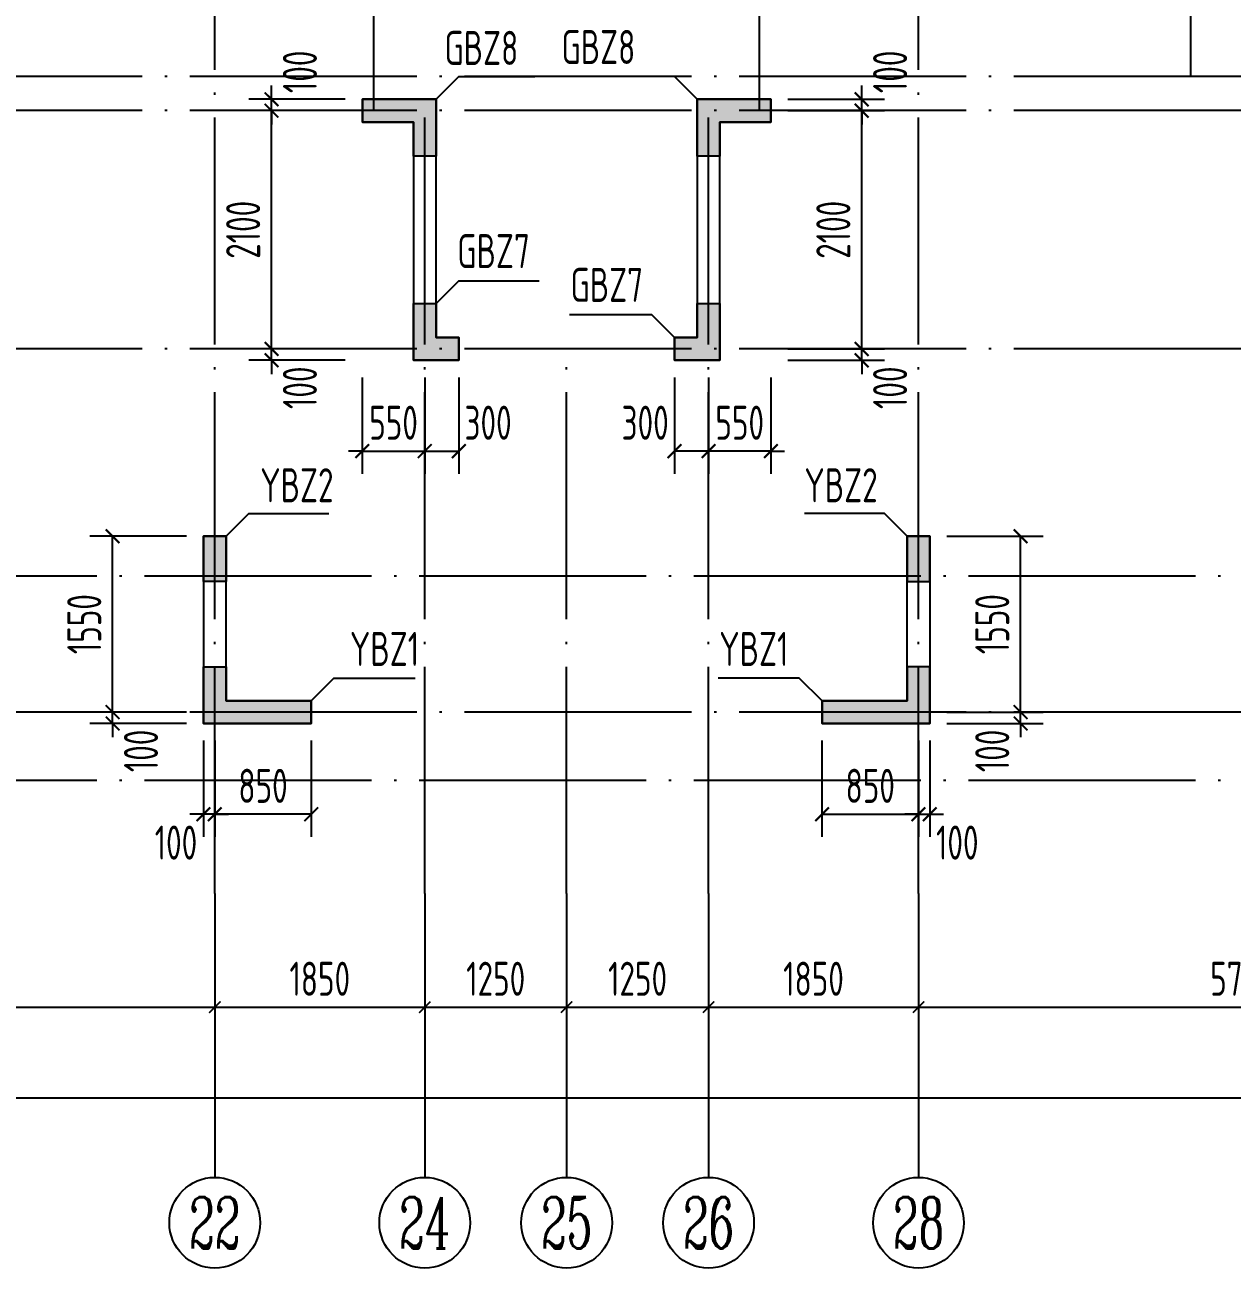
# Model space of a CAD drawing. Extents: x 826826 to 1642106, y -156213 to 399140.
# Drawn here: x 1203823 to 1214460, y 186054 to 197010 of the extents above; entities that cross this region are included whole.
import ezdxf
from ezdxf.enums import TextEntityAlignment as Align

# ---------------------------------------------------------------- set-up
doc = ezdxf.new("R2010")
doc.units = 0
doc.header["$LTSCALE"] = 1000
doc.linetypes.add('DOTE', pattern=[2.42, 2, -0.2, 0.02, -0.2])
doc.layers.get('0').update_dxf_attribs({"linetype": 'CONTINUOUS'})
doc.layers.get('DEFPOINTS').update_dxf_attribs({"linetype": 'CONTINUOUS'})
for name, color, linetype in [('A-AXIS', 1, 'CONTINUOUS'), ('A-DOTE', 10, 'DOTE'), ('AXIS_TEXT', 4, 'CONTINUOUS'), ('S-Q墙实线', 6, 'CONTINUOUS'), ('S-Q墙标注', 3, 'CONTINUOUS'), ('S-X详图填充', 252, 'CONTINUOUS'), ('S-X详图实线', 4, 'CONTINUOUS'), ('S-Y一般标注', 3, 'CONTINUOUS'), ('S-Z柱编号', 6, 'CONTINUOUS')]:
    doc.layers.add(name, color=color, linetype=linetype)
doc.styles.add('_TCH_AXIS', font='COMPLEX', dxfattribs={"bigfont": 'GBCBIG'})
doc.styles.add('COMPLEX', font='COMPLEX')
doc.styles.add('TSSD_DIMENSION', font='Tssdeng.shx', dxfattribs={"width": 0.7, "bigfont": 'tssdchn.shx'})
doc.styles.add('TSSD_REIN', font='tssdeng.shx', dxfattribs={"width": 0.7, "height": 300, "bigfont": 'tssdchn.shx'})
doc.styles.add('结构文字', font='zstxt.shx', dxfattribs={"width": 0.7, "bigfont": 'zshz.shx'})
doc.dimstyles.new('STRUCK', dxfattribs={"dimtxt": 400, "dimasz": 121, "dimexe": 200, "dimexo": 150, "dimgap": 115, "dimtad": 1, "dimdec": 0, "dimdsep": 46, "dimtxsty": '结构文字', "dimblk": 'ARCHTICK', "dimcen": 400, "dimclrd": 3, "dimclre": 3, "dimclrt": 7, "dimadec": 0, "dimazin": 0, "dimtfac": 1, "dimtdec": 0, "dimtix": 1, "dimtmove": 2, "dimatfit": 3, "dimldrblk": '_DIMX', "dimfxl": 0, "dimtolj": 1, "dimtzin": 0, "dimarcsym": 0})
doc.dimstyles.new('TSSD_100_100$0', dxfattribs={"dimtxt": 300, "dimasz": 80, "dimexe": 100, "dimexo": 250, "dimgap": 100, "dimtad": 1, "dimdec": 0, "dimzin": 0, "dimdsep": 46, "dimtxsty": 'TSSD_DIMENSION', "dimblk": 'ARCHTICK', "dimcen": 0, "dimdle": 100, "dimclrd": 3, "dimclre": 3, "dimclrt": 7, "dimadec": 0, "dimazin": 0, "dimtfac": 1, "dimtdec": 0, "dimtix": 1, "dimtmove": 2, "dimatfit": 3, "dimldrblk": 'ARCHTICK', "dimfxl": 0, "dimtolj": 1, "dimtzin": 0, "dimarcsym": 0})

# ---------------------------------------------------------------- blocks, each defined once
blk = doc.blocks.new('_ArchTick')
at = {"color": 0, "linetype": 'ByBlock', "const_width": 0.15}
blk.add_lwpolyline([(-0.5, -0.5), (0.5, 0.5)], dxfattribs=at)
blk = doc.blocks.new('*D871')
at = {"layer": 'DEFPOINTS', "color": 0}
for p in [(44000, 3300), (49700, 3300), (49700, 2300)]:
    blk.add_point(p, dxfattribs=at)
at = {"layer": 'S-Y一般标注', "color": 0, "lineweight": -2}
for p, q in [((44000, 3050), (44000, 2200)), ((49700, 3050), (49700, 2200)), ((43900, 2300), (49800, 2300))]:
    blk.add_line(p, q, dxfattribs=at)
at = {"layer": 'S-Y一般标注', "color": 0, "lineweight": -2, "xscale": 100, "yscale": 100, "zscale": 100, "rotation": 180}
blk.add_blockref('_ArchTick', (44000, 2300), dxfattribs=at)
at = {"layer": 'S-Y一般标注', "color": 0, "lineweight": -2, "xscale": 100, "yscale": 100, "zscale": 100}
blk.add_blockref('_ArchTick', (49700, 2300), dxfattribs=at)
at = {"layer": 'S-Y一般标注', "color": 7, "insert": (46850, 2550), "char_height": 300, "attachment_point": 5, "style": 'TSSD_DIMENSION'}
blk.add_mtext('\\A1;5700', dxfattribs=at)
blk = doc.blocks.new('*D872')
at = {"layer": 'DEFPOINTS', "color": 0}
for p in [(42150, 3300), (44000, 3300), (44000, 2300)]:
    blk.add_point(p, dxfattribs=at)
at = {"layer": 'S-Y一般标注', "color": 0, "lineweight": -2}
for p, q in [((42150, 3050), (42150, 2200)), ((44000, 3050), (44000, 2200)), ((42050, 2300), (44100, 2300))]:
    blk.add_line(p, q, dxfattribs=at)
at = {"layer": 'S-Y一般标注', "color": 0, "lineweight": -2, "xscale": 100, "yscale": 100, "zscale": 100, "rotation": 180}
blk.add_blockref('_ArchTick', (42150, 2300), dxfattribs=at)
at = {"layer": 'S-Y一般标注', "color": 0, "lineweight": -2, "xscale": 100, "yscale": 100, "zscale": 100}
blk.add_blockref('_ArchTick', (44000, 2300), dxfattribs=at)
at = {"layer": 'S-Y一般标注', "color": 7, "insert": (43075, 2550), "char_height": 300, "attachment_point": 5, "style": 'TSSD_DIMENSION'}
blk.add_mtext('\\A1;1850', dxfattribs=at)
blk = doc.blocks.new('*D873')
at = {"layer": 'DEFPOINTS', "color": 0}
for p in [(37800, 3300), (39650, 3300), (39650, 2300)]:
    blk.add_point(p, dxfattribs=at)
at = {"layer": 'S-Y一般标注', "color": 0, "lineweight": -2}
for p, q in [((37800, 3050), (37800, 2200)), ((39650, 3050), (39650, 2200)), ((37700, 2300), (39750, 2300))]:
    blk.add_line(p, q, dxfattribs=at)
at = {"layer": 'S-Y一般标注', "color": 0, "lineweight": -2, "xscale": 100, "yscale": 100, "zscale": 100, "rotation": 180}
blk.add_blockref('_ArchTick', (37800, 2300), dxfattribs=at)
at = {"layer": 'S-Y一般标注', "color": 0, "lineweight": -2, "xscale": 100, "yscale": 100, "zscale": 100}
blk.add_blockref('_ArchTick', (39650, 2300), dxfattribs=at)
at = {"layer": 'S-Y一般标注', "color": 7, "insert": (38725, 2550), "char_height": 300, "attachment_point": 5, "style": 'TSSD_DIMENSION'}
blk.add_mtext('\\A1;1850', dxfattribs=at)
blk = doc.blocks.new('*D874')
at = {"layer": 'DEFPOINTS', "color": 0}
for p in [(32100, 3300), (37800, 3300), (37800, 2300)]:
    blk.add_point(p, dxfattribs=at)
at = {"layer": 'S-Y一般标注', "color": 0, "lineweight": -2}
for p, q in [((32100, 3050), (32100, 2200)), ((37800, 3050), (37800, 2200)), ((32000, 2300), (37900, 2300))]:
    blk.add_line(p, q, dxfattribs=at)
at = {"layer": 'S-Y一般标注', "color": 0, "lineweight": -2, "xscale": 100, "yscale": 100, "zscale": 100, "rotation": 180}
blk.add_blockref('_ArchTick', (32100, 2300), dxfattribs=at)
at = {"layer": 'S-Y一般标注', "color": 0, "lineweight": -2, "xscale": 100, "yscale": 100, "zscale": 100}
blk.add_blockref('_ArchTick', (37800, 2300), dxfattribs=at)
at = {"layer": 'S-Y一般标注', "color": 7, "insert": (34950, 2550), "char_height": 300, "attachment_point": 5, "style": 'TSSD_DIMENSION'}
blk.add_mtext('\\A1;5700', dxfattribs=at)
blk = doc.blocks.new('*D918')
at = {"layer": 'DEFPOINTS', "color": 0}
for p in [(4300.000008, 3300.000008), (53100.000008, 3300.000008), (53100.000008, 1500.000008)]:
    blk.add_point(p, dxfattribs=at)
at = {"layer": 'S-Y一般标注', "color": 0, "lineweight": -2}
for p, q in [((4300.000008, 3050.000008), (4300.000008, 1400.000008)), ((53100.000008, 3050.000008), (53100.000008, 1400.000008)), ((4200.000008, 1500.000008), (53200.000008, 1500.000008))]:
    blk.add_line(p, q, dxfattribs=at)
at = {"layer": 'S-Y一般标注', "color": 0, "lineweight": -2, "xscale": 100, "yscale": 100, "zscale": 100, "rotation": 180}
blk.add_blockref('_ArchTick', (4300.000008, 1500.000008), dxfattribs=at)
at = {"layer": 'S-Y一般标注', "color": 0, "lineweight": -2, "xscale": 100, "yscale": 100, "zscale": 100}
blk.add_blockref('_ArchTick', (53100.000008, 1500.000008), dxfattribs=at)
at = {"layer": 'S-Y一般标注', "color": 7, "insert": (28700.000008, 1750.000008), "char_height": 300, "attachment_point": 5, "style": 'TSSD_DIMENSION'}
blk.add_mtext('\\A1;48800', dxfattribs=at)
blk = doc.blocks.new('_AXISO')
blk.add_circle((0, 0), 0.5)
at = {"layer": 'AXIS_TEXT', "style": 'COMPLEX', "width": 1.041667}
blk.add_attdef('A', text='', height=0.56, dxfattribs=at).set_placement((-0.25, -0.28), (0.25, -0.28), align=Align.FIT)
blk = doc.blocks.new('*D921')
at = {"layer": 'DEFPOINTS', "color": 0}
for p in [(39650, 3300), (40900, 3300), (40900, 2300)]:
    blk.add_point(p, dxfattribs=at)
at = {"layer": 'S-Y一般标注', "color": 0, "lineweight": -2}
for p, q in [((39650, 3050), (39650, 2200)), ((40900, 3050), (40900, 2200)), ((39550, 2300), (41000, 2300))]:
    blk.add_line(p, q, dxfattribs=at)
at = {"layer": 'S-Y一般标注', "color": 0, "lineweight": -2, "xscale": 100, "yscale": 100, "zscale": 100, "rotation": 180}
blk.add_blockref('_ArchTick', (39650, 2300), dxfattribs=at)
at = {"layer": 'S-Y一般标注', "color": 0, "lineweight": -2, "xscale": 100, "yscale": 100, "zscale": 100}
blk.add_blockref('_ArchTick', (40900, 2300), dxfattribs=at)
at = {"layer": 'S-Y一般标注', "color": 7, "insert": (40275, 2550), "char_height": 300, "attachment_point": 5, "style": 'TSSD_DIMENSION'}
blk.add_mtext('\\A1;1250', dxfattribs=at)
blk = doc.blocks.new('*D922')
at = {"layer": 'DEFPOINTS', "color": 0}
for p in [(40900, 3300), (42150, 3300), (42150, 2300)]:
    blk.add_point(p, dxfattribs=at)
at = {"layer": 'S-Y一般标注', "color": 0, "lineweight": -2}
for p, q in [((40900, 3050), (40900, 2200)), ((42150, 3050), (42150, 2200)), ((40800, 2300), (42250, 2300))]:
    blk.add_line(p, q, dxfattribs=at)
at = {"layer": 'S-Y一般标注', "color": 0, "lineweight": -2, "xscale": 100, "yscale": 100, "zscale": 100, "rotation": 180}
blk.add_blockref('_ArchTick', (40900, 2300), dxfattribs=at)
at = {"layer": 'S-Y一般标注', "color": 0, "lineweight": -2, "xscale": 100, "yscale": 100, "zscale": 100}
blk.add_blockref('_ArchTick', (42150, 2300), dxfattribs=at)
at = {"layer": 'S-Y一般标注', "color": 7, "insert": (41525, 2550), "char_height": 300, "attachment_point": 5, "style": 'TSSD_DIMENSION'}
blk.add_mtext('\\A1;1250', dxfattribs=at)
blk = doc.blocks.new('*D2599')
at = {"layer": 'DEFPOINTS', "color": 0}
for p in [(1211796, 190954), (1212596, 190954), (1211796, 190854)]:
    blk.add_point(p, dxfattribs=at)
at = {"layer": 'S-Q墙标注', "color": 3, "lineweight": -2}
for p, q in [((1212596, 190954), (1212596, 191075)), ((1211946, 190954), (1212796, 190954)), ((1212596, 190854), (1212596, 190954)), ((1211946, 190854), (1212796, 190854)), ((1212596, 190854), (1212596, 190733))]:
    blk.add_line(p, q, dxfattribs=at)
at = {"layer": 'S-Q墙标注', "color": 3, "lineweight": -2, "xscale": 121, "yscale": 121, "zscale": 121}
for p, rotation in [((1212596, 190954), 270), ((1212596, 190854), 90)]:
    blk.add_blockref('_ArchTick', p, dxfattribs=dict(at, rotation=rotation))
at = {"layer": 'S-Q墙标注', "color": 7, "insert": (1212346, 190612), "char_height": 300, "attachment_point": 5, "rotation": 90, "style": 'TSSD_REIN'}
blk.add_mtext('\\A1;100', dxfattribs=at)
blk = doc.blocks.new('_DIMX')
blk.add_line((-150, 0), (150, 0))
at = {"const_width": 50}
blk.add_lwpolyline([(-70, -70), (70, 70)], dxfattribs=at)
blk = doc.blocks.new('*D2600')
at = {"layer": 'DEFPOINTS', "color": 0}
for p in [(1211796, 192504), (1212596, 192504), (1211796, 190954)]:
    blk.add_point(p, dxfattribs=at)
at = {"layer": 'S-Q墙标注', "color": 3, "lineweight": -2}
for p, q in [((1211946, 192504), (1212796, 192504)), ((1212596, 190954), (1212596, 192504)), ((1211946, 190954), (1212796, 190954))]:
    blk.add_line(p, q, dxfattribs=at)
at = {"layer": 'S-Q墙标注', "color": 3, "lineweight": -2, "xscale": 121, "yscale": 121, "zscale": 121}
for p, rotation in [((1212596, 192504), 90), ((1212596, 190954), 270)]:
    blk.add_blockref('_ArchTick', p, dxfattribs=dict(at, rotation=rotation))
at = {"layer": 'S-Q墙标注', "color": 7, "insert": (1212346, 191729), "char_height": 300, "attachment_point": 5, "rotation": 90, "style": 'TSSD_REIN'}
blk.add_mtext('\\A1;1550', dxfattribs=at)
blk = doc.blocks.new('*D2601')
at = {"layer": 'DEFPOINTS', "color": 0}
for p in [(1210846, 190854), (1211696, 190854), (1211696, 190054)]:
    blk.add_point(p, dxfattribs=at)
at = {"layer": 'S-Q墙标注', "color": 3, "lineweight": -2}
for p, q in [((1210846, 190704), (1210846, 189854)), ((1211696, 190704), (1211696, 189854)), ((1210846, 190054), (1211696, 190054))]:
    blk.add_line(p, q, dxfattribs=at)
at = {"layer": 'S-Q墙标注', "color": 3, "lineweight": -2, "xscale": 121, "yscale": 121, "zscale": 121, "rotation": 180}
blk.add_blockref('_ArchTick', (1210846, 190054), dxfattribs=at)
at = {"layer": 'S-Q墙标注', "color": 3, "lineweight": -2, "xscale": 121, "yscale": 121, "zscale": 121}
blk.add_blockref('_ArchTick', (1211696, 190054), dxfattribs=at)
at = {"layer": 'S-Q墙标注', "color": 7, "insert": (1211271, 190304), "char_height": 300, "attachment_point": 5, "style": 'TSSD_REIN'}
blk.add_mtext('\\A1;850', dxfattribs=at)
blk = doc.blocks.new('*D2602')
at = {"layer": 'DEFPOINTS', "color": 0}
for p in [(1211696, 190854), (1211796, 190854), (1211796, 190054)]:
    blk.add_point(p, dxfattribs=at)
at = {"layer": 'S-Q墙标注', "color": 3, "lineweight": -2}
for p, q in [((1211696, 190704), (1211696, 189854)), ((1211796, 190704), (1211796, 189854)), ((1211696, 190054), (1211575, 190054)), ((1211696, 190054), (1211796, 190054)), ((1211796, 190054), (1211917, 190054))]:
    blk.add_line(p, q, dxfattribs=at)
at = {"layer": 'S-Q墙标注', "color": 3, "lineweight": -2, "xscale": 121, "yscale": 121, "zscale": 121}
blk.add_blockref('_ArchTick', (1211696, 190054), dxfattribs=at)
at = {"layer": 'S-Q墙标注', "color": 3, "lineweight": -2, "xscale": 121, "yscale": 121, "zscale": 121, "rotation": 180}
blk.add_blockref('_ArchTick', (1211796, 190054), dxfattribs=at)
at = {"layer": 'S-Q墙标注', "color": 7, "insert": (1212038, 189804), "char_height": 300, "attachment_point": 5, "style": 'TSSD_REIN'}
blk.add_mtext('\\A1;100', dxfattribs=at)
blk = doc.blocks.new('*D2603')
at = {"layer": 'DEFPOINTS', "color": 0}
for p in [(1204596, 190954), (1205396, 190954), (1205396, 190854)]:
    blk.add_point(p, dxfattribs=at)
at = {"layer": 'S-Q墙标注', "color": 3, "lineweight": -2}
for p, q in [((1204596, 190954), (1204596, 191075)), ((1205246, 190954), (1204396, 190954)), ((1204596, 190854), (1204596, 190954)), ((1205246, 190854), (1204396, 190854)), ((1204596, 190854), (1204596, 190733))]:
    blk.add_line(p, q, dxfattribs=at)
at = {"layer": 'S-Q墙标注', "color": 3, "lineweight": -2, "xscale": 121, "yscale": 121, "zscale": 121}
for p, rotation in [((1204596, 190954), 270), ((1204596, 190854), 90)]:
    blk.add_blockref('_ArchTick', p, dxfattribs=dict(at, rotation=rotation))
at = {"layer": 'S-Q墙标注', "color": 7, "insert": (1204846, 190612), "char_height": 300, "attachment_point": 5, "rotation": 90, "style": 'TSSD_REIN'}
blk.add_mtext('\\A1;100', dxfattribs=at)
blk = doc.blocks.new('*D2604')
at = {"layer": 'DEFPOINTS', "color": 0}
for p in [(1204596, 192504), (1205396, 192504), (1205396, 190954)]:
    blk.add_point(p, dxfattribs=at)
at = {"layer": 'S-Q墙标注', "color": 3, "lineweight": -2}
for p, q in [((1205246, 192504), (1204396, 192504)), ((1204596, 190954), (1204596, 192504)), ((1205246, 190954), (1204396, 190954))]:
    blk.add_line(p, q, dxfattribs=at)
at = {"layer": 'S-Q墙标注', "color": 3, "lineweight": -2, "xscale": 121, "yscale": 121, "zscale": 121}
for p, rotation in [((1204596, 192504), 90), ((1204596, 190954), 270)]:
    blk.add_blockref('_ArchTick', p, dxfattribs=dict(at, rotation=rotation))
at = {"layer": 'S-Q墙标注', "color": 7, "insert": (1204346, 191729), "char_height": 300, "attachment_point": 5, "rotation": 90, "style": 'TSSD_REIN'}
blk.add_mtext('\\A1;1550', dxfattribs=at)
blk = doc.blocks.new('*D2605')
at = {"layer": 'DEFPOINTS', "color": 0}
for p in [(1205496, 190854), (1206346, 190854), (1205496, 190054)]:
    blk.add_point(p, dxfattribs=at)
at = {"layer": 'S-Q墙标注', "color": 3, "lineweight": -2}
for p, q in [((1205496, 190704), (1205496, 189854)), ((1206346, 190704), (1206346, 189854)), ((1206346, 190054), (1205496, 190054))]:
    blk.add_line(p, q, dxfattribs=at)
at = {"layer": 'S-Q墙标注', "color": 3, "lineweight": -2, "xscale": 121, "yscale": 121, "zscale": 121, "rotation": 180}
blk.add_blockref('_ArchTick', (1205496, 190054), dxfattribs=at)
at = {"layer": 'S-Q墙标注', "color": 3, "lineweight": -2, "xscale": 121, "yscale": 121, "zscale": 121}
blk.add_blockref('_ArchTick', (1206346, 190054), dxfattribs=at)
at = {"layer": 'S-Q墙标注', "color": 7, "insert": (1205921, 190304), "char_height": 300, "attachment_point": 5, "style": 'TSSD_REIN'}
blk.add_mtext('\\A1;850', dxfattribs=at)
blk = doc.blocks.new('*D2606')
at = {"layer": 'DEFPOINTS', "color": 0}
for p in [(1205396, 190854), (1205496, 190854), (1205396, 190054)]:
    blk.add_point(p, dxfattribs=at)
at = {"layer": 'S-Q墙标注', "color": 3, "lineweight": -2}
for p, q in [((1205396, 190704), (1205396, 189854)), ((1205496, 190704), (1205496, 189854)), ((1205396, 190054), (1205275, 190054)), ((1205496, 190054), (1205396, 190054)), ((1205496, 190054), (1205617, 190054))]:
    blk.add_line(p, q, dxfattribs=at)
at = {"layer": 'S-Q墙标注', "color": 3, "lineweight": -2, "xscale": 121, "yscale": 121, "zscale": 121}
blk.add_blockref('_ArchTick', (1205396, 190054), dxfattribs=at)
at = {"layer": 'S-Q墙标注', "color": 3, "lineweight": -2, "xscale": 121, "yscale": 121, "zscale": 121, "rotation": 180}
blk.add_blockref('_ArchTick', (1205496, 190054), dxfattribs=at)
at = {"layer": 'S-Q墙标注', "color": 7, "insert": (1205154, 189804), "char_height": 300, "attachment_point": 5, "style": 'TSSD_REIN'}
blk.add_mtext('\\A1;100', dxfattribs=at)
blk = doc.blocks.new('*D2607')
at = {"layer": 'DEFPOINTS', "color": 0}
for p in [(1210396, 194154), (1211196, 194154), (1210396, 194054)]:
    blk.add_point(p, dxfattribs=at)
at = {"layer": 'S-Q墙标注', "color": 3, "lineweight": -2}
for p, q in [((1211196, 194154), (1211196, 194275)), ((1210546, 194154), (1211396, 194154)), ((1211196, 194054), (1211196, 194154)), ((1210546, 194054), (1211396, 194054)), ((1211196, 194054), (1211196, 193933))]:
    blk.add_line(p, q, dxfattribs=at)
at = {"layer": 'S-Q墙标注', "color": 3, "lineweight": -2, "xscale": 121, "yscale": 121, "zscale": 121}
for p, rotation in [((1211196, 194154), 270), ((1211196, 194054), 90)]:
    blk.add_blockref('_ArchTick', p, dxfattribs=dict(at, rotation=rotation))
at = {"layer": 'S-Q墙标注', "color": 7, "insert": (1211446, 193812), "char_height": 300, "attachment_point": 5, "rotation": 90, "style": 'TSSD_REIN'}
blk.add_mtext('\\A1;100', dxfattribs=at)
blk = doc.blocks.new('*D2608')
at = {"layer": 'DEFPOINTS', "color": 0}
for p in [(1210396, 196254), (1211196, 196254), (1210396, 194154)]:
    blk.add_point(p, dxfattribs=at)
at = {"layer": 'S-Q墙标注', "color": 3, "lineweight": -2}
for p, q in [((1210546, 196254), (1211396, 196254)), ((1211196, 194154), (1211196, 196254)), ((1210546, 194154), (1211396, 194154))]:
    blk.add_line(p, q, dxfattribs=at)
at = {"layer": 'S-Q墙标注', "color": 3, "lineweight": -2, "xscale": 121, "yscale": 121, "zscale": 121}
for p, rotation in [((1211196, 196254), 90), ((1211196, 194154), 270)]:
    blk.add_blockref('_ArchTick', p, dxfattribs=dict(at, rotation=rotation))
at = {"layer": 'S-Q墙标注', "color": 7, "insert": (1210946, 195204), "char_height": 300, "attachment_point": 5, "rotation": 90, "style": 'TSSD_REIN'}
blk.add_mtext('\\A1;2100', dxfattribs=at)
blk = doc.blocks.new('*D2609')
at = {"layer": 'DEFPOINTS', "color": 0}
for p in [(1210396, 196354), (1211196, 196354), (1210396, 196254)]:
    blk.add_point(p, dxfattribs=at)
at = {"layer": 'S-Q墙标注', "color": 3, "lineweight": -2}
for p, q in [((1211196, 196354), (1211196, 196475)), ((1210546, 196354), (1211396, 196354)), ((1211196, 196254), (1211196, 196354)), ((1210546, 196254), (1211396, 196254)), ((1211196, 196254), (1211196, 196133))]:
    blk.add_line(p, q, dxfattribs=at)
at = {"layer": 'S-Q墙标注', "color": 3, "lineweight": -2, "xscale": 121, "yscale": 121, "zscale": 121}
for p, rotation in [((1211196, 196354), 270), ((1211196, 196254), 90)]:
    blk.add_blockref('_ArchTick', p, dxfattribs=dict(at, rotation=rotation))
at = {"layer": 'S-Q墙标注', "color": 7, "insert": (1211446, 196596), "char_height": 300, "attachment_point": 5, "rotation": 90, "style": 'TSSD_REIN'}
blk.add_mtext('\\A1;100', dxfattribs=at)
blk = doc.blocks.new('*D2610')
at = {"layer": 'DEFPOINTS', "color": 0}
for p in [(1209846, 194054), (1210396, 194054), (1209846, 193254)]:
    blk.add_point(p, dxfattribs=at)
at = {"layer": 'S-Q墙标注', "color": 3, "lineweight": -2}
for p, q in [((1209846, 193904), (1209846, 193054)), ((1210396, 193904), (1210396, 193054)), ((1209846, 193254), (1209725, 193254)), ((1210396, 193254), (1209846, 193254)), ((1210396, 193254), (1210517, 193254))]:
    blk.add_line(p, q, dxfattribs=at)
at = {"layer": 'S-Q墙标注', "color": 3, "lineweight": -2, "xscale": 121, "yscale": 121, "zscale": 121}
blk.add_blockref('_ArchTick', (1209846, 193254), dxfattribs=at)
at = {"layer": 'S-Q墙标注', "color": 3, "lineweight": -2, "xscale": 121, "yscale": 121, "zscale": 121, "rotation": 180}
blk.add_blockref('_ArchTick', (1210396, 193254), dxfattribs=at)
at = {"layer": 'S-Q墙标注', "color": 7, "insert": (1210121, 193504), "char_height": 300, "attachment_point": 5, "style": 'TSSD_REIN'}
blk.add_mtext('\\A1;550', dxfattribs=at)
blk = doc.blocks.new('*D2611')
at = {"layer": 'DEFPOINTS', "color": 0}
for p in [(1209546, 194054), (1209846, 194054), (1209546, 193254)]:
    blk.add_point(p, dxfattribs=at)
at = {"layer": 'S-Q墙标注', "color": 3, "lineweight": -2}
for p, q in [((1209546, 193904), (1209546, 193054)), ((1209846, 193904), (1209846, 193054)), ((1209846, 193254), (1209546, 193254))]:
    blk.add_line(p, q, dxfattribs=at)
at = {"layer": 'S-Q墙标注', "color": 3, "lineweight": -2, "xscale": 121, "yscale": 121, "zscale": 121, "rotation": 180}
blk.add_blockref('_ArchTick', (1209546, 193254), dxfattribs=at)
at = {"layer": 'S-Q墙标注', "color": 3, "lineweight": -2, "xscale": 121, "yscale": 121, "zscale": 121}
blk.add_blockref('_ArchTick', (1209846, 193254), dxfattribs=at)
at = {"layer": 'S-Q墙标注', "color": 7, "insert": (1209288, 193504), "char_height": 300, "attachment_point": 5, "style": 'TSSD_REIN'}
blk.add_mtext('\\A1;300', dxfattribs=at)
blk = doc.blocks.new('*D2612')
at = {"layer": 'DEFPOINTS', "color": 0}
for p in [(1205996, 194154), (1206796, 194154), (1206796, 194054)]:
    blk.add_point(p, dxfattribs=at)
at = {"layer": 'S-Q墙标注', "color": 3, "lineweight": -2}
for p, q in [((1205996, 194154), (1205996, 194275)), ((1206646, 194154), (1205796, 194154)), ((1205996, 194054), (1205996, 194154)), ((1206646, 194054), (1205796, 194054)), ((1205996, 194054), (1205996, 193933))]:
    blk.add_line(p, q, dxfattribs=at)
at = {"layer": 'S-Q墙标注', "color": 3, "lineweight": -2, "xscale": 121, "yscale": 121, "zscale": 121}
for p, rotation in [((1205996, 194154), 270), ((1205996, 194054), 90)]:
    blk.add_blockref('_ArchTick', p, dxfattribs=dict(at, rotation=rotation))
at = {"layer": 'S-Q墙标注', "color": 7, "insert": (1206246, 193812), "char_height": 300, "attachment_point": 5, "rotation": 90, "style": 'TSSD_REIN'}
blk.add_mtext('\\A1;100', dxfattribs=at)
blk = doc.blocks.new('*D2613')
at = {"layer": 'DEFPOINTS', "color": 0}
for p in [(1205996, 196254), (1206796, 196254), (1206796, 194154)]:
    blk.add_point(p, dxfattribs=at)
at = {"layer": 'S-Q墙标注', "color": 3, "lineweight": -2}
for p, q in [((1206646, 196254), (1205796, 196254)), ((1205996, 194154), (1205996, 196254)), ((1206646, 194154), (1205796, 194154))]:
    blk.add_line(p, q, dxfattribs=at)
at = {"layer": 'S-Q墙标注', "color": 3, "lineweight": -2, "xscale": 121, "yscale": 121, "zscale": 121}
for p, rotation in [((1205996, 196254), 90), ((1205996, 194154), 270)]:
    blk.add_blockref('_ArchTick', p, dxfattribs=dict(at, rotation=rotation))
at = {"layer": 'S-Q墙标注', "color": 7, "insert": (1205746, 195204), "char_height": 300, "attachment_point": 5, "rotation": 90, "style": 'TSSD_REIN'}
blk.add_mtext('\\A1;2100', dxfattribs=at)
blk = doc.blocks.new('*D2614')
at = {"layer": 'DEFPOINTS', "color": 0}
for p in [(1205996, 196354), (1206796, 196354), (1206796, 196254)]:
    blk.add_point(p, dxfattribs=at)
at = {"layer": 'S-Q墙标注', "color": 3, "lineweight": -2}
for p, q in [((1205996, 196354), (1205996, 196475)), ((1206646, 196354), (1205796, 196354)), ((1205996, 196254), (1205996, 196354)), ((1206646, 196254), (1205796, 196254)), ((1205996, 196254), (1205996, 196133))]:
    blk.add_line(p, q, dxfattribs=at)
at = {"layer": 'S-Q墙标注', "color": 3, "lineweight": -2, "xscale": 121, "yscale": 121, "zscale": 121}
for p, rotation in [((1205996, 196354), 270), ((1205996, 196254), 90)]:
    blk.add_blockref('_ArchTick', p, dxfattribs=dict(at, rotation=rotation))
at = {"layer": 'S-Q墙标注', "color": 7, "insert": (1206246, 196596), "char_height": 300, "attachment_point": 5, "rotation": 90, "style": 'TSSD_REIN'}
blk.add_mtext('\\A1;100', dxfattribs=at)
blk = doc.blocks.new('*D2615')
at = {"layer": 'DEFPOINTS', "color": 0}
for p in [(1206796, 194054), (1207346, 194054), (1207346, 193254)]:
    blk.add_point(p, dxfattribs=at)
at = {"layer": 'S-Q墙标注', "color": 3, "lineweight": -2}
for p, q in [((1206796, 193904), (1206796, 193054)), ((1207346, 193904), (1207346, 193054)), ((1206796, 193254), (1206675, 193254)), ((1206796, 193254), (1207346, 193254)), ((1207346, 193254), (1207467, 193254))]:
    blk.add_line(p, q, dxfattribs=at)
at = {"layer": 'S-Q墙标注', "color": 3, "lineweight": -2, "xscale": 121, "yscale": 121, "zscale": 121}
blk.add_blockref('_ArchTick', (1206796, 193254), dxfattribs=at)
at = {"layer": 'S-Q墙标注', "color": 3, "lineweight": -2, "xscale": 121, "yscale": 121, "zscale": 121, "rotation": 180}
blk.add_blockref('_ArchTick', (1207346, 193254), dxfattribs=at)
at = {"layer": 'S-Q墙标注', "color": 7, "insert": (1207071, 193504), "char_height": 300, "attachment_point": 5, "style": 'TSSD_REIN'}
blk.add_mtext('\\A1;550', dxfattribs=at)
blk = doc.blocks.new('*D2616')
at = {"layer": 'DEFPOINTS', "color": 0}
for p in [(1207346, 194054), (1207646, 194054), (1207646, 193254)]:
    blk.add_point(p, dxfattribs=at)
at = {"layer": 'S-Q墙标注', "color": 3, "lineweight": -2}
for p, q in [((1207346, 193904), (1207346, 193054)), ((1207646, 193904), (1207646, 193054)), ((1207346, 193254), (1207646, 193254))]:
    blk.add_line(p, q, dxfattribs=at)
at = {"layer": 'S-Q墙标注', "color": 3, "lineweight": -2, "xscale": 121, "yscale": 121, "zscale": 121, "rotation": 180}
blk.add_blockref('_ArchTick', (1207346, 193254), dxfattribs=at)
at = {"layer": 'S-Q墙标注', "color": 3, "lineweight": -2, "xscale": 121, "yscale": 121, "zscale": 121}
blk.add_blockref('_ArchTick', (1207646, 193254), dxfattribs=at)
at = {"layer": 'S-Q墙标注', "color": 7, "insert": (1207904, 193504), "char_height": 300, "attachment_point": 5, "style": 'TSSD_REIN'}
blk.add_mtext('\\A1;300', dxfattribs=at)
blk = doc.blocks.new('20210801.08533475')
at = {"layer": 'A-AXIS'}
for p, q in [((37800, 3300), (37800, 800)), ((39650, 3300), (39650, 800)), ((40900, 3300), (40900, 800)), ((42150, 3300), (42150, 800)), ((44000, 3300), (44000, 800))]:
    blk.add_line(p, q, dxfattribs=at)
at = {"layer": 'A-DOTE'}
for p, q in [((37800, 3300), (37800, 19800)), ((44000, 3300), (44000, 19800)), ((46400, 10500), (46400, 19800)), ((39200, 10200), (39200, 12100)), ((42600, 10200), (42600, 12100)), ((54100, 10500), (3300, 10500)), ((54100, 10200), (3300, 10200)), ((39650, 3300), (39650, 10200)), ((42150, 3300), (42150, 10200)), ((54100, 8100), (3300, 8100)), ((40900, 3300), (40900, 8100)), ((3300, 6100), (54100, 6100)), ((54100, 4900), (3300, 4900)), ((3300, 4300), (54100, 4300))]:
    blk.add_line(p, q, dxfattribs=at)
at = {"layer": 'A-AXIS'}
ref = blk.add_blockref('_AXISO', (37800, 400), dxfattribs=dict(at, xscale=800, yscale=800, zscale=800))
ref.add_attrib('A', '22', dxfattribs={"layer": 'AXIS_TEXT', "height": 452.55, "style": '_TCH_AXIS', "width": 0.617647}).set_placement((37573.7, 173.7), (38026.3, 173.7), align=Align.FIT)
ref = blk.add_blockref('_AXISO', (39650, 400), dxfattribs=dict(at, xscale=800, yscale=800, zscale=800))
ref.add_attrib('A', '24', dxfattribs={"layer": 'AXIS_TEXT', "height": 452.55, "style": '_TCH_AXIS', "width": 0.583333}).set_placement((39423.7, 173.7), (39876.3, 173.7), align=Align.FIT)
ref = blk.add_blockref('_AXISO', (40900, 400), dxfattribs=dict(at, xscale=800, yscale=800, zscale=800))
ref.add_attrib('A', '25', dxfattribs={"layer": 'AXIS_TEXT', "height": 452.55, "style": '_TCH_AXIS', "width": 0.617647}).set_placement((40673.7, 173.7), (41126.3, 173.7), align=Align.FIT)
ref = blk.add_blockref('_AXISO', (42150, 400), dxfattribs=dict(at, xscale=800, yscale=800, zscale=800))
ref.add_attrib('A', '26', dxfattribs={"layer": 'AXIS_TEXT', "height": 452.55, "style": '_TCH_AXIS', "width": 0.617647}).set_placement((41923.7, 173.7), (42376.3, 173.7), align=Align.FIT)
ref = blk.add_blockref('_AXISO', (44000, 400), dxfattribs=dict(at, xscale=800, yscale=800, zscale=800))
ref.add_attrib('A', '28', dxfattribs={"layer": 'AXIS_TEXT', "height": 452.55, "style": '_TCH_AXIS', "width": 0.617647}).set_placement((43773.7, 173.7), (44226.3, 173.7), align=Align.FIT)
at = {"layer": 'S-Y一般标注'}
for p1, p2, distance, picture, middle in [((4300, 3300), (53100, 3300), -1800, '*D918', (28700, 1750)), ((32100, 3300), (37800, 3300), -1000, '*D874', (34950, 2550)), ((37800, 3300), (39650, 3300), -1000, '*D873', (38725, 2550)), ((39650, 3300), (40900, 3300), -1000, '*D921', (40275, 2550)), ((40900, 3300), (42150, 3300), -1000, '*D922', (41525, 2550)), ((42150, 3300), (44000, 3300), -1000, '*D872', (43075, 2550)), ((44000, 3300), (49700, 3300), -1000, '*D871', (46850, 2550))]:
    dim = blk.add_aligned_dim(p1=p1, p2=p2, distance=distance, dimstyle='TSSD_100_100$0', override={"dimasz": 100, "dimclrd": 0, "dimclre": 0}, dxfattribs=at)
    dim.commit()
    dim.dimension.update_dxf_attribs({"geometry": picture, "text_midpoint": middle})

msp = doc.modelspace()

# ---------------------------------------------------------------- hatches: boundary and pattern name
at = {"layer": 'S-X详图填充'}
h = msp.add_hatch(color=256, dxfattribs=at)
h.dxf.hatch_style = 1
h.paths.add_polyline_path([(1207446.23, 195853.99), (1207246.23, 195853.99), (1207246.23, 196153.99), (1206796.35, 196153.99), (1206796.35, 196353.99), (1207446.23, 196353.99)])
h = msp.add_hatch(color=256, dxfattribs=at)
h.dxf.hatch_style = 1
h.paths.add_polyline_path([(1209946.23, 195853.99), (1209746.23, 195853.99), (1209746.23, 196353.99), (1210396.3, 196353.99), (1210396.3, 196153.99), (1209946.23, 196153.99)])
h = msp.add_hatch(color=256, dxfattribs=at)
h.dxf.hatch_style = 1
h.paths.add_polyline_path([(1207246.23, 194553.99), (1207446.23, 194553.99), (1207446.23, 194253.99), (1207646.23, 194253.99), (1207646.23, 194053.99), (1207246.23, 194053.99)])
h = msp.add_hatch(color=256, dxfattribs=at)
h.dxf.hatch_style = 1
h.paths.add_polyline_path([(1209746.23, 194553.99), (1209946.23, 194553.99), (1209946.23, 194053.99), (1209546.23, 194053.99), (1209546.23, 194253.99), (1209746.23, 194253.99)])
h = msp.add_hatch(color=256, dxfattribs=at)
h.dxf.hatch_style = 1
h.paths.add_polyline_path([(1205596.22, 192103.99), (1205396.22, 192103.99), (1205396.22, 192503.99), (1205596.22, 192503.99)])
h = msp.add_hatch(color=256, dxfattribs=at)
h.dxf.hatch_style = 1
h.paths.add_polyline_path([(1211596.21, 192103.99), (1211796.21, 192103.99), (1211796.21, 192503.99), (1211596.21, 192503.99)])
h = msp.add_hatch(color=256, dxfattribs=at)
h.dxf.hatch_style = 1
h.paths.add_polyline_path([(1205396.22, 191353.99), (1205596.22, 191353.99), (1205596.22, 191053.99), (1206346.22, 191053.99), (1206346.22, 190853.99), (1205396.22, 190853.99)])
h = msp.add_hatch(color=256, dxfattribs=at)
h.dxf.hatch_style = 1
h.paths.add_polyline_path([(1211796.21, 191353.99), (1211596.21, 191353.99), (1211596.21, 191053.99), (1210846.22, 191053.99), (1210846.22, 190853.99), (1211796.21, 190853.99)])

# ---------------------------------------------------------------- linework, layer by layer
at = {"layer": 'S-Q墙实线'}
for points in [[(1206796.21, 196153.99), (1207246.23, 196153.99), (1207246.23, 194053.99), (1207646.23, 194053.99), (1207646.23, 194253.99), (1207446.23, 194253.99), (1207446.23, 196353.99), (1206796.21, 196353.99)], [(1205396.22, 190853.99), (1206346.22, 190853.99), (1206346.22, 191053.99), (1205596.22, 191053.99), (1205596.22, 192503.99), (1205396.22, 192503.99)], [(1211796.22, 190853.99), (1210846.22, 190853.99), (1210846.22, 191053.99), (1211596.22, 191053.99), (1211596.22, 192503.99), (1211796.22, 192503.99)]]:
    msp.add_lwpolyline(points, close=True, dxfattribs=at)
msp.add_lwpolyline([(1209746.22, 196353.99), (1209746.22, 194253.99), (1209546.22, 194253.99), (1209546.22, 194053.99), (1209946.22, 194053.99), (1209946.22, 196153.99), (1210396.21, 196153.99), (1210396.21, 196353.99), (1209746.22, 196353.99)], dxfattribs=at)
at = {"layer": 'S-X详图实线'}
for points in [[(1207446.23, 195853.99), (1207246.23, 195853.99), (1207246.23, 196153.99), (1206796.35, 196153.99), (1206796.35, 196353.99), (1207446.23, 196353.99), (1207446.23, 195853.99)], [(1209946.23, 195853.99), (1209746.23, 195853.99), (1209746.23, 196353.99), (1210396.3, 196353.99), (1210396.3, 196153.99), (1209946.23, 196153.99), (1209946.23, 195853.99)], [(1207246.23, 194553.99), (1207446.23, 194553.99), (1207446.23, 194253.99), (1207646.23, 194253.99), (1207646.23, 194053.99), (1207246.23, 194053.99), (1207246.23, 194553.99)], [(1209746.23, 194553.99), (1209946.23, 194553.99), (1209946.23, 194053.99), (1209546.23, 194053.99), (1209546.23, 194253.99), (1209746.23, 194253.99), (1209746.23, 194553.99)], [(1205596.22, 192103.99), (1205396.22, 192103.99), (1205396.22, 192503.99), (1205596.22, 192503.99), (1205596.22, 192103.99)], [(1211596.21, 192103.99), (1211796.21, 192103.99), (1211796.21, 192503.99), (1211596.21, 192503.99), (1211596.21, 192103.99)], [(1205396.22, 191353.99), (1205596.22, 191353.99), (1205596.22, 191053.99), (1206346.22, 191053.99), (1206346.22, 190853.99), (1205396.22, 190853.99), (1205396.22, 191353.99)], [(1211796.21, 191353.99), (1211596.21, 191353.99), (1211596.21, 191053.99), (1210846.22, 191053.99), (1210846.22, 190853.99), (1211796.21, 190853.99), (1211796.21, 191353.99)]]:
    msp.add_lwpolyline(points, close=True, dxfattribs=at)
at = {"layer": 'S-Z柱编号', "color": 7}
for points in [[(1207446.23, 196353.99), (1207646.23, 196553.99), (1208314.87, 196553.99)], [(1209746.23, 196353.99), (1209546.23, 196553.99), (1208706.23, 196553.99)], [(1207446.23, 194553.99), (1207646.23, 194753.99), (1208352.78, 194753.99)], [(1209546.23, 194253.99), (1209346.23, 194453.99), (1208621.57, 194453.99)], [(1205596.22, 192503.99), (1205796.22, 192703.99), (1206500.09, 192703.99)], [(1211596.21, 192503.99), (1211396.21, 192703.99), (1210692.34, 192703.99)], [(1206346.22, 191053.99), (1206546.22, 191253.99), (1207261.44, 191253.99)], [(1210846.22, 191053.99), (1210646.22, 191253.99), (1209931, 191253.99)]]:
    msp.add_lwpolyline(points, dxfattribs=at)

# ---------------------------------------------------------------- block references
at = {"layer": 'S-Y一般标注'}
msp.add_blockref('20210801.08533475', (1167696.22, 186053.99), dxfattribs=at)

# ---------------------------------------------------------------- texts
at = {"layer": 'S-Z柱编号', "color": 7, "style": 'TSSD_REIN', "width": 0.7}
for s, p in [('GBZ8', (1207519.26, 196566.79)), ('GBZ8', (1208550.55, 196575.21)), ('GBZ7', (1207632.83, 194776.43)), ('GBZ7', (1208630.34, 194478.96)), ('YBZ2', (1205896.22, 192713.28)), ('YBZ2', (1210690.45, 192713.28)), ('YBZ1', (1206686.61, 191270.84)), ('YBZ1', (1209940.45, 191270.84))]:
    msp.add_text(s, height=300, dxfattribs=at).set_placement(p, align=Align.BOTTOM_LEFT)

# ---------------------------------------------------------------- dimensions: what is measured, and where the dimension line sits
at = {"layer": 'S-Q墙标注'}
for base, p1, p2, angle, picture, middle in [((1205996.16, 196353.99), (1206796.16, 196253.99), (1206796.16, 196353.99), 90, '*D2614', (1206246.16, 196595.91)), ((1211196.3, 196353.99), (1210396.3, 196253.99), (1210396.3, 196353.99), 90, '*D2609', (1211446.3, 196595.91)), ((1205996.16, 194153.99), (1206796.16, 194053.99), (1206796.16, 194153.99), 90, '*D2612', (1206246.16, 193812.06)), ((1211196.3, 194153.99), (1210396.3, 194053.99), (1210396.3, 194153.99), 90, '*D2607', (1211446.3, 193812.06)), ((1209546.23, 193253.99), (1209846.23, 194053.99), (1209546.23, 194053.99), 180, '*D2611', (1209288.15, 193503.99)), ((1204596.22, 190953.99), (1205396.22, 190853.99), (1205396.22, 190953.99), 90, '*D2603', (1204846.22, 190612.07)), ((1212596.21, 190953.99), (1211796.21, 190853.99), (1211796.21, 190953.99), 90, '*D2599', (1212346.21, 190612.07)), ((1205396.22, 190053.99), (1205496.23, 190853.99), (1205396.22, 190853.99), 180, '*D2606', (1205154.3, 189803.99))]:
    dim = msp.add_linear_dim(base=base, p1=p1, p2=p2, angle=angle, dimstyle='STRUCK', override={"dimtxt": 300, "dimgap": 100, "dimtxsty": 'TSSD_REIN'}, dxfattribs=at)
    dim.commit()
    dim.dimension.update_dxf_attribs({"geometry": picture, "text_midpoint": middle, "dimtype": 160})
for base, p1, p2, angle, picture, middle in [((1205996.16, 196253.99), (1206796.16, 194153.99), (1206796.16, 196253.99), 90, '*D2613', (1205746.16, 195203.99)), ((1211196.3, 196253.99), (1210396.3, 194153.99), (1210396.3, 196253.99), 90, '*D2608', (1210946.3, 195203.99)), ((1209846.23, 193253.99), (1210396.3, 194053.99), (1209846.23, 194053.99), 180, '*D2610', (1210121.26, 193503.99)), ((1204596.22, 192503.99), (1205396.22, 190953.99), (1205396.22, 192503.99), 90, '*D2604', (1204346.22, 191728.99)), ((1212596.21, 192503.99), (1211796.21, 190953.99), (1211796.21, 192503.99), 90, '*D2600', (1212346.21, 191728.99)), ((1205496.23, 190053.99), (1206346.22, 190853.99), (1205496.23, 190853.99), 180, '*D2605', (1205921.23, 190303.99))]:
    dim = msp.add_linear_dim(base=base, p1=p1, p2=p2, angle=angle, dimstyle='STRUCK', override={"dimtxt": 300, "dimgap": 100, "dimtxsty": 'TSSD_REIN'}, dxfattribs=at)
    dim.commit()
    dim.dimension.update_dxf_attribs({"geometry": picture, "text_midpoint": middle})
for base, p1, p2, picture, middle in [((1207346.23, 193253.99), (1206796.16, 194053.99), (1207346.23, 194053.99), '*D2615', (1207071.2, 193503.99)), ((1211696.2, 190053.99), (1210846.22, 190853.99), (1211696.2, 190853.99), '*D2601', (1211271.21, 190303.99))]:
    dim = msp.add_linear_dim(base=base, p1=p1, p2=p2, dimstyle='STRUCK', override={"dimtxt": 300, "dimgap": 100, "dimtxsty": 'TSSD_REIN'}, dxfattribs=at)
    dim.commit()
    dim.dimension.update_dxf_attribs({"geometry": picture, "text_midpoint": middle})
for base, p1, p2, picture, middle in [((1207646.23, 193253.99), (1207346.23, 194053.99), (1207646.23, 194053.99), '*D2616', (1207904.31, 193503.99)), ((1211796.21, 190053.99), (1211696.2, 190853.99), (1211796.21, 190853.99), '*D2602', (1212038.14, 189803.99))]:
    dim = msp.add_linear_dim(base=base, p1=p1, p2=p2, dimstyle='STRUCK', override={"dimtxt": 300, "dimgap": 100, "dimtxsty": 'TSSD_REIN'}, dxfattribs=at)
    dim.commit()
    dim.dimension.update_dxf_attribs({"geometry": picture, "text_midpoint": middle, "dimtype": 160})

doc.saveas('drawing.dxf')
